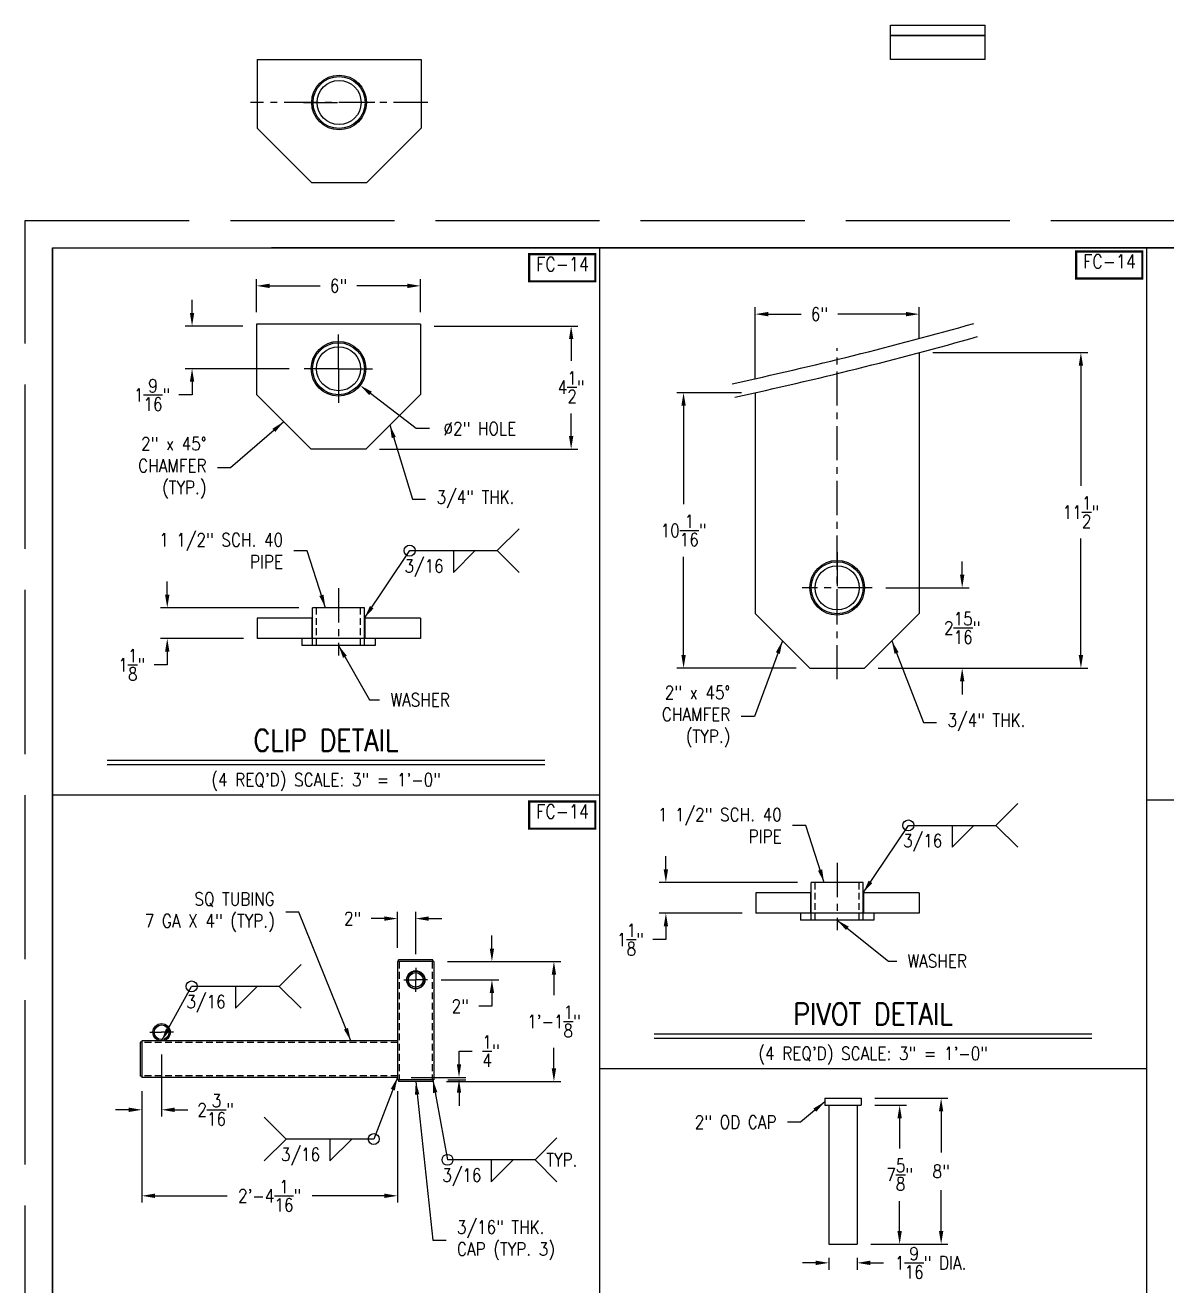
# Model space of a CAD drawing. Extents: x -189 to 279, y 9 to 246.
# Drawn here: x -9 to 116.2, y 108.2 to 246.4 of the extents above; entities that cross this region are included whole.
import ezdxf
from ezdxf.enums import TextEntityAlignment as Align

# ---------------------------------------------------------------- set-up
doc = ezdxf.new("R2010")
doc.units = 0
doc.header["$LTSCALE"] = 3
doc.header["$MEASUREMENT"] = 0
doc.header["$PDMODE"] = 33
doc.header["$PDSIZE"] = -0.5
for name, pattern in [('AM_ISO02W050', [7.5, 6, -1.5]), ('CENTER', [2, 1.25, -0.25, 0.25, -0.25]), ('HIDDEN', [0.375, 0.25, -0.125])]:
    doc.linetypes.add(name, pattern=pattern)
doc.layers.get('0').update_dxf_attribs({"linetype": 'CONTINUOUS'})
doc.layers.get('Defpoints').update_dxf_attribs({"linetype": 'CONTINUOUS'})
for name, color, linetype in [('11-2 PIPE', 7, 'CONTINUOUS'), ('ARM', 3, 'CONTINUOUS'), ('CENTER', 5, 'CENTER'), ('DIM', 1, 'CONTINUOUS'), ('FLG', 2, 'CONTINUOUS'), ('muoto', 4, 'CONTINUOUS'), ('PIN', 6, 'CONTINUOUS'), ('PIVOT', 30, 'CONTINUOUS'), ('SHELL', 40, 'CONTINUOUS'), ('TEXT', 4, 'CONTINUOUS'), ('WASHER', 7, 'CONTINUOUS')]:
    doc.layers.add(name, color=color, linetype=linetype)
doc.styles.add('ROMANS', font='ROMANS.shx', dxfattribs={"width": 0.85, "height": 1.44})
doc.styles.get("Standard").update_dxf_attribs({"font": 'sanss___.ttf'})
doc.dimstyles.get("Standard").update_dxf_attribs({"dimtxt": 0.18, "dimasz": 0.18, "dimexe": 0.18, "dimexo": 0.0625, "dimgap": 0.09, "dimtad": 0, "dimtih": 1, "dimtoh": 1, "dimdec": 4, "dimzin": 0, "dimdsep": 46, "dimtxsty": 'Standard', "dimcen": 0.09, "dimadec": 0, "dimazin": 0, "dimtfac": 1, "dimtdec": 4, "dimtofl": 0, "dimtmove": 0, "dimatfit": 3, "dimfxl": 1, "dimtolj": 1, "dimtzin": 0, "dimarcsym": 0})

# ---------------------------------------------------------------- blocks, each defined once
blk = doc.blocks.new('*D30')
at = {"layer": 'Defpoints', "color": 0, "transparency": 16777216}
for p in [(34.36, 217.82), (16.36, 213.42), (34.36, 213.42)]:
    blk.add_point(p, dxfattribs=at)
at = {"layer": 'DIM', "color": 0, "lineweight": -2, "transparency": 16777216}
for p, q in [((16.36, 214.92), (16.36, 218.57)), ((34.36, 214.92), (34.36, 218.57)), ((17.8, 217.82), (23.34, 217.82)), ((32.92, 217.82), (27.38, 217.82))]:
    blk.add_line(p, q, dxfattribs=at)
at = {"layer": 'DIM', "color": 0, "transparency": 16777216}
for points in [[(17.8, 218.06), (17.8, 217.58), (16.36, 217.82)], [(32.92, 218.06), (32.92, 217.58), (34.36, 217.82)]]:
    blk.add_solid(points, dxfattribs=at)
at = {"layer": 'DIM', "color": 0, "transparency": 16777216, "insert": (25.36, 217.82), "char_height": 1.44, "attachment_point": 5, "style": 'ROMANS'}
blk.add_mtext('\\A1;6"', dxfattribs=at)
blk = doc.blocks.new('*D31')
at = {"layer": 'Defpoints', "color": 0, "transparency": 16777216}
for p in [(34.36, 213.42), (28.36, 199.92), (50.88, 199.92)]:
    blk.add_point(p, dxfattribs=at)
at = {"layer": 'DIM', "color": 0, "lineweight": -2, "transparency": 16777216}
for p, q in [((35.86, 213.42), (51.63, 213.42)), ((50.88, 211.98), (50.88, 209.59)), ((50.88, 201.36), (50.88, 203.83)), ((29.86, 199.92), (51.63, 199.92))]:
    blk.add_line(p, q, dxfattribs=at)
at = {"layer": 'DIM', "color": 0, "transparency": 16777216}
for points in [[(50.64, 211.98), (51.12, 211.98), (50.88, 213.42)], [(50.64, 201.36), (51.12, 201.36), (50.88, 199.92)]]:
    blk.add_solid(points, dxfattribs=at)
at = {"layer": 'DIM', "color": 0, "transparency": 16777216, "insert": (50.88, 206.71), "char_height": 1.44, "attachment_point": 5, "style": 'ROMANS'}
blk.add_mtext('\\A1;4{\\H1x;\\S1/2;}"', dxfattribs=at)
blk = doc.blocks.new('*D32')
at = {"layer": 'Defpoints', "color": 0, "transparency": 16777216}
for p in [(16.36, 213.42), (9.3, 208.74), (21.45, 208.74)]:
    blk.add_point(p, dxfattribs=at)
at = {"layer": 'DIM', "color": 0, "lineweight": -2, "transparency": 16777216}
for p, q in [((9.3, 214.86), (9.3, 216.3)), ((14.86, 213.42), (8.55, 213.42)), ((19.95, 208.74), (8.55, 208.74)), ((9.3, 207.3), (9.3, 205.86)), ((9.3, 205.86), (7.86, 205.86))]:
    blk.add_line(p, q, dxfattribs=at)
at = {"layer": 'DIM', "color": 0, "transparency": 16777216}
for points in [[(9.06, 214.86), (9.54, 214.86), (9.3, 213.42)], [(9.06, 207.3), (9.54, 207.3), (9.3, 208.74)]]:
    blk.add_solid(points, dxfattribs=at)
at = {"layer": 'DIM', "color": 0, "transparency": 16777216, "insert": (4.91, 205.86), "char_height": 1.44, "attachment_point": 5, "style": 'ROMANS'}
blk.add_mtext('\\A1;1{\\H1.000000x;\\S9/16;}"', dxfattribs=at)
blk = doc.blocks.new('*D33')
at = {"layer": 'Defpoints', "color": 0, "transparency": 16777216}
for p in [(22.51, 182.53), (6.58, 179.16), (16.45, 179.16)]:
    blk.add_point(p, dxfattribs=at)
at = {"layer": 'DIM', "color": 0, "lineweight": -2, "transparency": 16777216}
for p, q in [((6.58, 183.97), (6.58, 185.41)), ((21.01, 182.53), (5.83, 182.53)), ((14.95, 179.16), (5.83, 179.16)), ((6.58, 177.72), (6.58, 176.28)), ((6.58, 176.28), (5.14, 176.28))]:
    blk.add_line(p, q, dxfattribs=at)
at = {"layer": 'DIM', "color": 0, "transparency": 16777216}
for points in [[(6.34, 183.97), (6.82, 183.97), (6.58, 182.53)], [(6.34, 177.72), (6.82, 177.72), (6.58, 179.16)]]:
    blk.add_solid(points, dxfattribs=at)
at = {"layer": 'DIM', "color": 0, "transparency": 16777216, "insert": (2.69, 176.28), "char_height": 1.44, "attachment_point": 5, "style": 'ROMANS'}
blk.add_mtext('\\A1;1{\\H1.000000x;\\S1/8;}"', dxfattribs=at)
blk = doc.blocks.new('*D42')
at = {"layer": 'Defpoints', "color": 0, "transparency": 16777216}
for p in [(77.2, 152.41), (61.27, 149.04), (71.15, 149.04)]:
    blk.add_point(p, dxfattribs=at)
at = {"layer": 'DIM', "color": 0, "lineweight": -2, "transparency": 16777216}
for p, q in [((61.27, 153.85), (61.27, 155.29)), ((75.7, 152.41), (60.52, 152.41)), ((69.65, 149.04), (60.52, 149.04)), ((61.27, 147.6), (61.27, 146.16)), ((61.27, 146.16), (59.83, 146.16))]:
    blk.add_line(p, q, dxfattribs=at)
at = {"layer": 'DIM', "color": 0, "transparency": 16777216}
for points in [[(61.03, 153.85), (61.51, 153.85), (61.27, 152.41)], [(61.03, 147.6), (61.51, 147.6), (61.27, 149.04)]]:
    blk.add_solid(points, dxfattribs=at)
at = {"layer": 'DIM', "color": 0, "transparency": 16777216, "insert": (57.38, 146.16), "char_height": 1.44, "attachment_point": 5, "style": 'ROMANS'}
blk.add_mtext('\\A1;1{\\H1.000000x;\\S1/8;}"', dxfattribs=at)
blk = doc.blocks.new('*D43')
at = {"layer": 'Defpoints', "color": 0, "transparency": 16777216}
for p in [(82.7, 128.76), (82.26, 112.76), (91.46, 112.76)]:
    blk.add_point(p, dxfattribs=at)
at = {"layer": 'DIM', "color": 0, "lineweight": -2, "transparency": 16777216}
for p, q in [((84.2, 128.76), (92.21, 128.76)), ((91.46, 127.32), (91.46, 122.82)), ((91.46, 114.2), (91.46, 118.7)), ((83.76, 112.76), (92.21, 112.76))]:
    blk.add_line(p, q, dxfattribs=at)
at = {"layer": 'DIM', "color": 0, "transparency": 16777216}
for points in [[(91.22, 127.32), (91.7, 127.32), (91.46, 128.76)], [(91.22, 114.2), (91.7, 114.2), (91.46, 112.76)]]:
    blk.add_solid(points, dxfattribs=at)
at = {"layer": 'DIM', "color": 0, "transparency": 16777216, "insert": (91.46, 120.76), "char_height": 1.44, "attachment_point": 5, "style": 'ROMANS'}
blk.add_mtext('\\A1;8"', dxfattribs=at)
blk = doc.blocks.new('*D44')
at = {"layer": 'Defpoints', "color": 0, "transparency": 16777216}
for p in [(82.7, 128.01), (82.26, 112.76), (86.91, 112.76)]:
    blk.add_point(p, dxfattribs=at)
at = {"layer": 'DIM', "color": 0, "lineweight": -2, "transparency": 16777216}
for p, q in [((84.2, 128.01), (87.66, 128.01)), ((86.91, 126.57), (86.91, 123.26)), ((86.91, 114.2), (86.91, 117.5)), ((83.76, 112.76), (87.66, 112.76))]:
    blk.add_line(p, q, dxfattribs=at)
at = {"layer": 'DIM', "color": 0, "transparency": 16777216}
for points in [[(86.67, 126.57), (87.15, 126.57), (86.91, 128.01)], [(86.67, 114.2), (87.15, 114.2), (86.91, 112.76)]]:
    blk.add_solid(points, dxfattribs=at)
at = {"layer": 'DIM', "color": 0, "transparency": 16777216, "insert": (86.91, 120.38), "char_height": 1.44, "attachment_point": 5, "style": 'ROMANS'}
blk.add_mtext('\\A1;7{\\H1.000000x;\\S5/8;}"', dxfattribs=at)
blk = doc.blocks.new('*D45')
at = {"layer": 'Defpoints', "color": 0, "transparency": 16777216}
for p in [(79.14, 112.76), (82.26, 112.76), (82.26, 110.72)]:
    blk.add_point(p, dxfattribs=at)
at = {"layer": 'DIM', "color": 0, "lineweight": -2, "transparency": 16777216}
for p, q in [((77.7, 110.72), (76.26, 110.72)), ((79.14, 111.26), (79.14, 109.97)), ((82.26, 111.26), (82.26, 109.97)), ((83.7, 110.72), (85.14, 110.72))]:
    blk.add_line(p, q, dxfattribs=at)
at = {"layer": 'DIM', "color": 0, "transparency": 16777216}
for points in [[(77.7, 110.96), (77.7, 110.48), (79.14, 110.72)], [(83.7, 110.96), (83.7, 110.48), (82.26, 110.72)]]:
    blk.add_solid(points, dxfattribs=at)
at = {"layer": 'DIM', "color": 0, "transparency": 16777216, "insert": (90.31, 110.72), "char_height": 1.44, "attachment_point": 5, "style": 'ROMANS'}
blk.add_mtext('\\A1;1{\\H1.000000x;\\S9/16;}" DIA.', dxfattribs=at)
blk = doc.blocks.new('*D46')
at = {"layer": 'Defpoints', "color": 0, "transparency": 16777216}
for p in [(63.21, 206.11), (71.05, 206.11), (77.05, 175.91)]:
    blk.add_point(p, dxfattribs=at)
at = {"layer": 'DIM', "color": 0, "lineweight": -2, "transparency": 16777216}
for p, q in [((69.55, 206.11), (62.46, 206.11)), ((63.21, 204.67), (63.21, 193.89)), ((63.21, 177.35), (63.21, 188.13)), ((75.55, 175.91), (62.46, 175.91))]:
    blk.add_line(p, q, dxfattribs=at)
at = {"layer": 'DIM', "color": 0, "transparency": 16777216}
for points in [[(62.97, 204.67), (63.45, 204.67), (63.21, 206.11)], [(62.97, 177.35), (63.45, 177.35), (63.21, 175.91)]]:
    blk.add_solid(points, dxfattribs=at)
at = {"layer": 'DIM', "color": 0, "transparency": 16777216, "insert": (63.21, 191.01), "char_height": 1.44, "attachment_point": 5, "style": 'ROMANS'}
blk.add_mtext('\\A1;10{\\H1.000000x;\\S1/16;}"', dxfattribs=at)
blk = doc.blocks.new('*D47')
at = {"layer": 'Defpoints', "color": 0, "transparency": 16777216}
for p in [(89.05, 210.5), (83.05, 175.91), (106.79, 175.91)]:
    blk.add_point(p, dxfattribs=at)
at = {"layer": 'DIM', "color": 0, "lineweight": -2, "transparency": 16777216}
for p, q in [((90.55, 210.5), (107.54, 210.5)), ((106.79, 209.06), (106.79, 195.89)), ((106.79, 177.35), (106.79, 190.13)), ((84.55, 175.91), (107.54, 175.91))]:
    blk.add_line(p, q, dxfattribs=at)
at = {"layer": 'DIM', "color": 0, "transparency": 16777216}
for points in [[(106.55, 209.06), (107.03, 209.06), (106.79, 210.5)], [(106.55, 177.35), (107.03, 177.35), (106.79, 175.91)]]:
    blk.add_solid(points, dxfattribs=at)
at = {"layer": 'DIM', "color": 0, "transparency": 16777216, "insert": (106.79, 193.01), "char_height": 1.44, "attachment_point": 5, "style": 'ROMANS'}
blk.add_mtext('\\A1;11{\\H1.000000x;\\S1/2;}"', dxfattribs=at)
blk = doc.blocks.new('*D48')
at = {"layer": 'Defpoints', "color": 0, "transparency": 16777216}
for p in [(89.05, 214.72), (89.05, 210.5), (71.05, 206.11)]:
    blk.add_point(p, dxfattribs=at)
at = {"layer": 'DIM', "color": 0, "lineweight": -2, "transparency": 16777216}
for p, q in [((71.05, 207.61), (71.05, 215.47)), ((72.49, 214.72), (76.1, 214.72)), ((87.61, 214.72), (80.13, 214.72)), ((89.05, 212), (89.05, 215.47))]:
    blk.add_line(p, q, dxfattribs=at)
at = {"layer": 'DIM', "color": 0, "transparency": 16777216}
for points in [[(72.49, 214.96), (72.49, 214.48), (71.05, 214.72)], [(87.61, 214.96), (87.61, 214.48), (89.05, 214.72)]]:
    blk.add_solid(points, dxfattribs=at)
at = {"layer": 'DIM', "color": 0, "transparency": 16777216, "insert": (78.11, 214.72), "char_height": 1.44, "attachment_point": 5, "style": 'ROMANS'}
blk.add_mtext('\\A1;6"', dxfattribs=at)
blk = doc.blocks.new('*D49')
at = {"layer": 'Defpoints', "color": 0, "transparency": 16777216}
for p in [(83.89, 184.72), (93.77, 184.72), (83.05, 175.91)]:
    blk.add_point(p, dxfattribs=at)
at = {"layer": 'DIM', "color": 0, "lineweight": -2, "transparency": 16777216}
for p, q in [((93.77, 186.16), (93.77, 187.6)), ((85.39, 184.72), (94.52, 184.72)), ((84.55, 175.91), (94.52, 175.91)), ((93.77, 174.47), (93.77, 173.03))]:
    blk.add_line(p, q, dxfattribs=at)
at = {"layer": 'DIM', "color": 0, "transparency": 16777216}
for points in [[(93.53, 186.16), (94.01, 186.16), (93.77, 184.72)], [(93.53, 174.47), (94.01, 174.47), (93.77, 175.91)]]:
    blk.add_solid(points, dxfattribs=at)
at = {"layer": 'DIM', "color": 0, "transparency": 16777216, "insert": (93.77, 180.32), "char_height": 1.44, "attachment_point": 5, "style": 'ROMANS'}
blk.add_mtext('\\A1;2{\\H1.000000x;\\S15/16;}"', dxfattribs=at)
blk = doc.blocks.new('*D102')
at = {"layer": 'Defpoints', "color": 0, "transparency": 16777216}
for p in [(22.98, 210.57), (27.74, 206.91)]:
    blk.add_point(p, dxfattribs=at)
at = {"layer": 'DIM', "color": 0, "lineweight": -2, "transparency": 16777216}
for p, q in [((33.89, 202.17), (28.88, 206.03)), ((35.33, 202.17), (33.89, 202.17))]:
    blk.add_line(p, q, dxfattribs=at)
at = {"layer": 'DIM', "color": 0, "transparency": 16777216}
blk.add_solid([(29.02, 206.22), (28.73, 205.84), (27.74, 206.91)], dxfattribs=at)
at = {"layer": 'DIM', "color": 0, "transparency": 16777216, "insert": (40.87, 202.17), "char_height": 1.44, "attachment_point": 5, "style": 'ROMANS'}
blk.add_mtext('\\A1;∅2" HOLE', dxfattribs=at)
blk = doc.blocks.new('*D103')
at = {"layer": 'Defpoints', "color": 0, "transparency": 16777216}
for p in [(35.83, 143.74), (35.71, 130.61), (48.99, 130.61)]:
    blk.add_point(p, dxfattribs=at)
at = {"layer": 'DIM', "color": 0, "lineweight": -2, "transparency": 16777216}
for p, q in [((37.33, 143.74), (49.74, 143.74)), ((48.99, 142.3), (48.99, 140.06)), ((48.99, 132.05), (48.99, 134.3)), ((37.21, 130.61), (49.74, 130.61))]:
    blk.add_line(p, q, dxfattribs=at)
at = {"layer": 'DIM', "color": 0, "transparency": 16777216}
for points in [[(48.75, 142.3), (49.23, 142.3), (48.99, 143.74)], [(48.75, 132.05), (49.23, 132.05), (48.99, 130.61)]]:
    blk.add_solid(points, dxfattribs=at)
at = {"layer": 'DIM', "color": 0, "transparency": 16777216, "insert": (48.99, 137.18), "char_height": 1.44, "attachment_point": 5, "style": 'ROMANS'}
blk.add_mtext('\\A1;1\'-1{\\H1x;\\S1/8;}"', dxfattribs=at)
blk = doc.blocks.new('*D104')
at = {"layer": 'Defpoints', "color": 0, "transparency": 16777216}
for p in [(35.83, 143.74), (35.14, 141.74), (42.19, 141.74)]:
    blk.add_point(p, dxfattribs=at)
at = {"layer": 'DIM', "color": 0, "lineweight": -2, "transparency": 16777216}
for p, q in [((42.19, 145.18), (42.19, 146.62)), ((37.33, 143.74), (42.94, 143.74)), ((36.64, 141.74), (42.94, 141.74)), ((42.19, 140.3), (42.19, 138.86)), ((42.19, 138.86), (40.75, 138.86))]:
    blk.add_line(p, q, dxfattribs=at)
at = {"layer": 'DIM', "color": 0, "transparency": 16777216}
for points in [[(41.95, 145.18), (42.43, 145.18), (42.19, 143.74)], [(41.95, 140.3), (42.43, 140.3), (42.19, 141.74)]]:
    blk.add_solid(points, dxfattribs=at)
at = {"layer": 'DIM', "color": 0, "transparency": 16777216, "insert": (38.71, 138.86), "char_height": 1.44, "attachment_point": 5, "style": 'ROMANS'}
blk.add_mtext('\\A1;2"', dxfattribs=at)
blk = doc.blocks.new('*D105')
at = {"layer": 'Defpoints', "color": 0, "transparency": 16777216}
for p in [(31.83, 148.46), (31.83, 143.74), (33.83, 143.05)]:
    blk.add_point(p, dxfattribs=at)
at = {"layer": 'DIM', "color": 0, "lineweight": -2, "transparency": 16777216}
for p, q in [((30.39, 148.46), (28.95, 148.46)), ((31.83, 145.24), (31.83, 149.21)), ((33.83, 144.55), (33.83, 149.21)), ((35.27, 148.46), (36.71, 148.46))]:
    blk.add_line(p, q, dxfattribs=at)
at = {"layer": 'DIM', "color": 0, "transparency": 16777216}
for points in [[(30.39, 148.7), (30.39, 148.22), (31.83, 148.46)], [(35.27, 148.7), (35.27, 148.22), (33.83, 148.46)]]:
    blk.add_solid(points, dxfattribs=at)
at = {"layer": 'DIM', "color": 0, "transparency": 16777216, "insert": (26.91, 148.46), "char_height": 1.44, "attachment_point": 5, "style": 'ROMANS'}
blk.add_mtext('\\A1;2"', dxfattribs=at)
blk = doc.blocks.new('*D108')
at = {"layer": 'Defpoints', "color": 0, "transparency": 16777216}
for p in [(31.84, 131.05), (35.84, 130.8), (38.58, 131.05)]:
    blk.add_point(p, dxfattribs=at)
at = {"layer": 'DIM', "color": 0, "lineweight": -2, "transparency": 16777216}
for p, q in [((38.58, 132.49), (38.58, 133.93)), ((38.58, 133.93), (40.02, 133.93)), ((33.34, 131.05), (39.33, 131.05)), ((37.34, 130.8), (39.33, 130.8)), ((38.58, 129.36), (38.58, 127.92))]:
    blk.add_line(p, q, dxfattribs=at)
at = {"layer": 'DIM', "color": 0, "transparency": 16777216}
for points in [[(38.34, 132.49), (38.82, 132.49), (38.58, 131.05)], [(38.34, 129.36), (38.82, 129.36), (38.58, 130.8)]]:
    blk.add_solid(points, dxfattribs=at)
at = {"layer": 'DIM', "color": 0, "transparency": 16777216, "insert": (42.09, 133.93), "char_height": 1.44, "attachment_point": 5, "style": 'ROMANS'}
blk.add_mtext('\\A1;{\\H1x;\\S1/4;}"', dxfattribs=at)
blk = doc.blocks.new('*D106')
at = {"layer": 'Defpoints', "color": 0, "transparency": 16777216}
for p in [(3.79, 131.05), (31.84, 131.05), (3.79, 118.07)]:
    blk.add_point(p, dxfattribs=at)
at = {"layer": 'DIM', "color": 0, "lineweight": -2, "transparency": 16777216}
for p, q in [((3.79, 129.55), (3.79, 117.32)), ((31.84, 129.55), (31.84, 117.32)), ((5.23, 118.07), (13.14, 118.07)), ((30.4, 118.07), (22.48, 118.07))]:
    blk.add_line(p, q, dxfattribs=at)
at = {"layer": 'DIM', "color": 0, "transparency": 16777216}
for points in [[(5.23, 118.31), (5.23, 117.83), (3.79, 118.07)], [(30.4, 118.31), (30.4, 117.83), (31.84, 118.07)]]:
    blk.add_solid(points, dxfattribs=at)
at = {"layer": 'DIM', "color": 0, "transparency": 16777216, "insert": (17.81, 118.07), "char_height": 1.44, "attachment_point": 5, "style": 'ROMANS'}
blk.add_mtext('\\A1;2\'-4{\\H1x;\\S1/16;}"', dxfattribs=at)
blk = doc.blocks.new('*D107')
at = {"layer": 'Defpoints', "color": 0, "transparency": 16777216}
for p in [(5.96, 135.05), (3.79, 131.05), (5.96, 127.5)]:
    blk.add_point(p, dxfattribs=at)
at = {"layer": 'DIM', "color": 0, "lineweight": -2, "transparency": 16777216}
for p, q in [((5.96, 133.55), (5.96, 126.75)), ((3.79, 129.55), (3.79, 126.75)), ((2.35, 127.5), (0.91, 127.5)), ((7.4, 127.5), (8.84, 127.5))]:
    blk.add_line(p, q, dxfattribs=at)
at = {"layer": 'DIM', "color": 0, "transparency": 16777216}
for points in [[(2.35, 127.74), (2.35, 127.26), (3.79, 127.5)], [(7.4, 127.74), (7.4, 127.26), (5.96, 127.5)]]:
    blk.add_solid(points, dxfattribs=at)
at = {"layer": 'DIM', "color": 0, "transparency": 16777216, "insert": (11.88, 127.5), "char_height": 1.44, "attachment_point": 5, "style": 'ROMANS'}
blk.add_mtext('\\A1;2{\\H1x;\\S3/16;}"', dxfattribs=at)

msp = doc.modelspace()

# ---------------------------------------------------------------- linework, layer by layer
for p, q in [((-6, 18), (-6, 222)), ((-6, 222), (270, 222)), ((-6, 222), (-6, 42)), ((270, 222), (18, 222)), ((54, 222), (54, 18)), ((114, 222), (114, 132)), ((54, 162), (-6, 162)), ((178.42224, 161.42967), (114, 161.42967)), ((114, 132), (54, 132)), ((114, 132), (114, 18))]:
    msp.add_line(p, q)
at = {"layer": '11-2 PIPE'}
for p, q in [((28.20956, 182.5311), (22.50956, 182.5311)), ((22.50956, 178.4061), (22.50956, 182.5311)), ((28.20956, 178.4061), (28.20956, 182.5311)), ((82.90333, 152.41339), (77.20333, 152.41339)), ((77.20333, 148.28839), (77.20333, 152.41339)), ((82.90333, 148.28839), (82.90333, 152.41339))]:
    msp.add_line(p, q, dxfattribs=at)
at = {"layer": '11-2 PIPE', "linetype": 'HIDDEN'}
for p, q in [((22.94456, 178.4061), (22.94456, 182.5311)), ((27.77456, 178.4061), (27.77456, 182.5311)), ((77.63833, 148.28839), (77.63833, 152.41339)), ((82.46833, 148.28839), (82.46833, 152.41339))]:
    msp.add_line(p, q, dxfattribs=at)
at = {"layer": '11-2 PIPE'}
for centre, radius in [((25.42706, 237.92225), 2.85), ((25.42706, 237.92225), 2.415), ((25.35956, 208.73699), 2.85), ((25.35956, 208.73699), 2.415), ((80.05333, 184.72287), 2.85), ((80.05333, 184.72287), 2.415), ((33.83605, 141.74223), 0.95), ((33.83605, 141.74223), 0.805), ((5.95908, 136.00202), 0.95), ((5.95908, 136.00202), 0.805)]:
    msp.add_circle(centre, radius, dxfattribs=at)
at = {"layer": 'ARM'}
for p, q in [((35.83605, 143.74223), (31.83605, 143.74223)), ((35.83605, 143.74223), (31.83605, 143.74223)), ((31.83605, 143.74223), (31.83605, 130.80202)), ((31.96105, 143.74223), (31.96105, 143.92973)), ((35.71105, 143.92973), (31.96105, 143.92973)), ((31.96105, 143.74223), (31.96105, 143.92973)), ((35.71105, 143.92973), (31.96105, 143.92973)), ((35.71105, 143.74223), (35.71105, 143.92973)), ((35.71105, 143.74223), (35.71105, 143.92973)), ((35.83605, 143.74223), (35.83605, 130.80202)), ((3.78927, 134.92702), (3.60177, 134.92702)), ((3.78927, 134.92702), (3.60177, 134.92702)), ((3.60177, 134.92702), (3.60177, 131.17702)), ((31.83605, 135.05202), (3.78927, 135.05202)), ((3.78927, 135.05202), (3.78927, 131.05202)), ((3.78927, 131.17702), (3.60177, 131.17702)), ((31.83605, 131.05202), (3.78927, 131.05202)), ((35.83605, 130.80202), (31.83605, 130.80202)), ((31.96105, 130.80202), (31.96105, 130.61452)), ((31.96105, 130.80202), (31.96105, 130.61452)), ((35.71105, 130.61452), (31.96105, 130.61452)), ((35.71105, 130.61452), (31.96105, 130.61452)), ((35.71105, 130.80202), (35.71105, 130.61452)), ((35.71105, 130.80202), (35.71105, 130.61452))]:
    msp.add_line(p, q, dxfattribs=at)
at = {"layer": 'ARM', "linetype": 'HIDDEN'}
for p, q in [((32.02355, 143.74223), (32.02355, 130.80202)), ((35.64855, 143.74223), (35.64855, 130.80202)), ((31.83605, 134.86452), (3.78927, 134.86452)), ((31.83605, 131.23952), (3.78927, 131.23952))]:
    msp.add_line(p, q, dxfattribs=at)
at = {"layer": 'CENTER'}
for p, q in [((35.14706, 237.92225), (15.70706, 237.92225)), ((21.51251, 237.92225), (25.42706, 237.92225)), ((29.34162, 237.92225), (25.42706, 237.92225)), ((25.35956, 208.73699), (25.35956, 212.73111)), ((80.05333, 174.69929), (80.05333, 211.00577)), ((25.35956, 208.73699), (21.36544, 208.73699)), ((25.35956, 208.73699), (29.35369, 208.73699)), ((25.35956, 208.73699), (25.35956, 204.74287)), ((80.05333, 188.63742), (80.05333, 184.72287)), ((25.35956, 184.67839), (25.35956, 177.30276)), ((83.88543, 184.72287), (76.22122, 184.72287)), ((80.05333, 180.80831), (80.05333, 184.72287)), ((80.05333, 154.56068), (80.05333, 147.18504)), ((33.83605, 143.04708), (33.83605, 141.74223)), ((32.5312, 141.74223), (33.83605, 141.74223)), ((33.83605, 140.43738), (33.83605, 141.74223)), ((35.1409, 141.74223), (33.83605, 141.74223)), ((4.65423, 136.00202), (5.95908, 136.00202)), ((7.26393, 136.00202), (5.95908, 136.00202))]:
    msp.add_line(p, q, dxfattribs=at)
at = {"layer": 'Defpoints', "linetype": 'AM_ISO02W050'}
for p, q in [((-9, 9), (-9, 225)), ((-9, 225), (279, 225))]:
    msp.add_line(p, q, dxfattribs=at)
at = {"layer": 'DIM'}
for p, q in [((42.77053, 188.79383), (45.17053, 191.19383)), ((33.17053, 188.79383), (42.77053, 188.79383)), ((37.97053, 186.39383), (40.37053, 188.79383)), ((37.97053, 188.79383), (37.97053, 186.39383)), ((42.77053, 188.79383), (45.17053, 186.39383)), ((0, 165.84), (48, 165.84)), ((0, 165.36), (48, 165.36)), ((97.46429, 158.67612), (99.86429, 161.07612)), ((87.86429, 158.67612), (97.46429, 158.67612)), ((92.66429, 156.27612), (95.06429, 158.67612)), ((92.66429, 158.67612), (92.66429, 156.27612)), ((97.46429, 158.67612), (99.86429, 156.27612)), ((18.85435, 141.02856), (21.25435, 143.42856)), ((18.85435, 141.02856), (9.25435, 141.02856)), ((14.05435, 138.62856), (16.45435, 141.02856)), ((14.05435, 141.02856), (14.05435, 138.62856)), ((18.85435, 141.02856), (21.25435, 138.62856)), ((60, 135.84), (108, 135.84)), ((60, 135.36), (108, 135.36)), ((19.62732, 124.28664), (17.22732, 126.68664)), ((46.91936, 122.01419), (49.31936, 124.41419)), ((19.62732, 124.28664), (17.22732, 121.88664)), ((29.22732, 124.28664), (19.62732, 124.28664)), ((24.42732, 121.88664), (26.82732, 124.28664)), ((24.42732, 124.28664), (24.42732, 121.88664)), ((46.91936, 122.01419), (37.31936, 122.01419)), ((42.11936, 119.61419), (44.51936, 122.01419)), ((42.11936, 122.01419), (42.11936, 119.61419)), ((46.91936, 122.01419), (49.31936, 119.61419))]:
    msp.add_line(p, q, dxfattribs=at)
for centre in [(33.17053, 188.79383), (87.86429, 158.67612), (9.25435, 141.02856), (29.22732, 124.28664), (37.31936, 122.01419)]:
    msp.add_circle(centre, 0.6, dxfattribs=at)
at = {"layer": 'FLG'}
for p, q in [((85.89581, 242.64311), (85.89581, 246.39311)), ((96.30206, 242.64311), (96.30206, 246.39311)), ((96.30206, 245.26811), (85.89581, 245.26811)), ((96.30206, 242.64311), (85.89581, 242.64311))]:
    msp.add_line(p, q, dxfattribs=at)
at = {"layer": 'muoto'}
for p, q in [((85.89581, 246.39311), (96.30206, 246.39311)), ((85.89581, 245.26811), (96.30206, 245.26811))]:
    msp.add_line(p, q, dxfattribs=at)
at = {"layer": 'PIN'}
for p, q in [((78.69983, 128.75944), (78.69983, 128.00944)), ((78.69983, 128.75944), (82.69983, 128.75944)), ((82.69983, 128.75944), (82.69983, 128.00944)), ((78.69983, 128.00944), (82.69983, 128.00944)), ((79.13733, 128.00944), (79.13733, 112.75944)), ((82.26233, 128.00944), (82.26233, 112.75944)), ((79.13733, 112.75944), (82.26233, 112.75944))]:
    msp.add_line(p, q, dxfattribs=at)
at = {"layer": 'PIVOT'}
for p, q in [((16.42706, 242.64311), (16.42706, 235.10975)), ((16.42706, 242.64311), (34.42706, 242.64311)), ((34.42706, 242.64311), (34.42706, 235.10975)), ((16.42706, 235.10975), (22.42706, 229.10975)), ((34.42706, 235.10975), (28.42706, 229.10975)), ((28.42706, 229.10975), (22.42706, 229.10975)), ((16.35956, 213.61199), (16.35956, 205.92449)), ((16.35956, 213.61199), (16.35956, 205.92449)), ((34.35956, 213.61199), (16.35956, 213.61199)), ((34.35956, 213.61199), (34.35956, 205.92449)), ((89.05333, 210.49763), (89.05333, 181.91037)), ((16.35956, 205.92449), (22.35956, 199.92449)), ((34.35956, 205.92449), (28.35956, 199.92449)), ((71.05333, 206.11148), (71.05333, 181.91037)), ((28.35956, 199.92449), (22.35956, 199.92449)), ((16.45331, 181.4061), (16.45331, 179.1561)), ((22.50956, 181.4061), (16.45331, 181.4061)), ((22.45331, 181.4061), (22.45331, 179.1561)), ((34.35956, 181.4061), (28.20956, 181.4061)), ((28.26581, 181.4061), (28.26581, 179.1561)), ((34.35956, 181.4061), (34.35956, 179.1561)), ((71.05333, 181.91037), (77.05333, 175.91037)), ((89.05333, 181.91037), (83.05333, 175.91037)), ((34.35956, 179.1561), (16.45331, 179.1561)), ((77.05333, 175.91037), (83.05333, 175.91037)), ((71.14708, 151.28839), (71.14708, 149.03839)), ((77.20333, 151.28839), (71.14708, 151.28839)), ((77.14708, 151.28839), (77.14708, 149.03839)), ((89.05333, 151.28839), (82.90333, 151.28839)), ((82.95958, 151.28839), (82.95958, 149.03839)), ((89.05333, 151.28839), (89.05333, 149.03839)), ((89.05333, 149.03839), (71.14708, 149.03839))]:
    msp.add_line(p, q, dxfattribs=at)
for centre, radius in [((25.42706, 237.92225), 3), ((25.35956, 208.73699), 3), ((80.05333, 184.72287), 3), ((33.83605, 141.74223), 1)]:
    msp.add_circle(centre, radius, dxfattribs=at)
at = {"layer": 'SHELL'}
for radius in [432.89233, 434.39233]:
    msp.add_arc((-22.7645, 630.25169), radius, 282.1746967, 285.791128, dxfattribs=at)
at = {"layer": 'TEXT', "const_width": 0.24}
for points in [[(46.27042, 221.29154), (46.27042, 218.31485), (53.53483, 218.31485), (53.53483, 221.29154)], [(106.27042, 221.59622), (106.27042, 218.61953), (113.53483, 218.61953), (113.53483, 221.59622)], [(46.27042, 161.29154), (46.27042, 158.31485), (53.53483, 158.31485), (53.53483, 161.29154)]]:
    msp.add_lwpolyline(points, close=True, dxfattribs=at)
at = {"layer": 'WASHER'}
for p, q in [((21.32831, 179.1561), (21.32831, 178.4061)), ((29.39081, 178.4061), (21.32831, 178.4061)), ((29.39081, 179.1561), (29.39081, 178.4061)), ((76.02208, 149.03839), (76.02208, 148.28839)), ((84.08458, 148.28839), (76.02208, 148.28839)), ((84.08458, 149.03839), (84.08458, 148.28839))]:
    msp.add_line(p, q, dxfattribs=at)

# ---------------------------------------------------------------- texts
at = {"layer": 'DIM', "style": 'ROMANS', "width": 0.85}
for p in [(32.59453, 186.39383), (87.28829, 156.27612), (8.67835, 138.62856), (19.05132, 121.88664), (36.74336, 119.61419)]:
    msp.add_text('3/16', height=1.44, dxfattribs=at).set_placement(p)
for s, height, p in [('CLIP DETAIL', 2.4, (24, 166.8)), ('(4 REQ\'D) SCALE: 3" = 1\'-0"', 1.44, (24, 162.96)), ('PIVOT DETAIL', 2.4, (84, 136.8)), ('(4 REQ\'D) SCALE: 3" = 1\'-0"', 1.44, (84, 132.96))]:
    msp.add_text(s, height=height, dxfattribs=at).set_placement(p, align=Align.CENTER)
msp.add_text('TYP.', height=1.44, dxfattribs=at).set_placement((49.86409, 122.01419), align=Align.MIDDLE_CENTER)
at = {"layer": 'DIM', "char_height": 1.44, "style": 'ROMANS'}
for s, insert, attachment_point in [('\\A1;2" x 45%%D\\PCHAMFER\\P(TYP.)', (10.89155, 197.87174), 6), ('\\A1;3/4" THK.', (36.11907, 194.41979), 4), ('\\A1;1 1/2" SCH. 40\\PPIPE', (19.2798, 188.77368), 6), ('WASHER', (31.0768, 172.44637), 4), ('\\A1;2" x 45%%D\\PCHAMFER\\P(TYP.)', (68.33382, 170.60138), 6), ('\\A1;3/4" THK.', (92.1595, 169.96615), 4), ('\\A1;1 1/2" SCH. 40\\PPIPE', (73.97356, 158.65597), 6), ('SQ TUBING\\P7 GA X 4" (TYP.)', (18.37091, 149.16677), 6), ('WASHER', (87.78636, 143.80722), 4), ('2" OD CAP', (73.40278, 126.14495), 6), ('3/16" THK.\\PCAP (TYP. 3)', (38.35383, 113.19443), 4)]:
    msp.add_mtext(s, dxfattribs=dict(at, insert=insert, attachment_point=attachment_point))
at = {"layer": 'TEXT', "char_height": 1.512, "width": 29.2906667, "attachment_point": 1, "style": 'ROMANS'}
for insert in [(107.04421, 221.25613), (47.04421, 220.95145), (47.04421, 160.95145)]:
    msp.add_mtext('FC-14', dxfattribs=dict(at, insert=insert))

# ---------------------------------------------------------------- dimensions: what is measured, and where the dimension line sits
at = {"layer": 'DIM'}
dim = msp.add_linear_dim(base=(34.35956, 217.82408), p1=(16.35956, 213.42449), p2=(34.35956, 213.42449), dimstyle='Standard', override={"dimscale": 12, "dimtxt": 1.44, "dimasz": 0.12, "dimexe": 0.0625, "dimexo": 0.125, "dimgap": 0.1, "dimlfac": 0.333333, "dimzin": 3, "dimlunit": 4, "dimpost": '\\X', "dimtxsty": 'ROMANS', "dimcen": 0}, dxfattribs=at)
dim.commit()
dim.dimension.update_dxf_attribs({"geometry": '*D30', "text_midpoint": (25.35956, 217.82408)})
for base, p1, p2, angle, override, picture, middle in [((9.3009, 208.73699), (16.35956, 213.42449), (21.44501, 208.73699), 90, {"dimscale": 12, "dimtxt": 1.44, "dimasz": 0.12, "dimexe": 0.0625, "dimexo": 0.125, "dimgap": 0.1, "dimlfac": 0.333333, "dimzin": 3, "dimlunit": 4, "dimpost": '\\X', "dimtxsty": 'ROMANS', "dimcen": 0}, '*D32', (4.91233, 205.85699)), ((63.20971, 206.11148), (77.05333, 175.91037), (71.05333, 206.11148), 90, {"dimscale": 12, "dimtxt": 1.44, "dimasz": 0.12, "dimexe": 0.0625, "dimexo": 0.125, "dimgap": 0.1, "dimlfac": 0.333333, "dimzin": 3, "dimlunit": 4, "dimpost": '\\X', "dimtxsty": 'ROMANS', "dimcen": 0}, '*D46', (63.20971, 191.01092)), ((93.77363, 184.72287), (83.05333, 175.91037), (83.88543, 184.72287), 90, {"dimscale": 12, "dimtxt": 1.44, "dimasz": 0.12, "dimexe": 0.0625, "dimexo": 0.125, "dimgap": 0.1, "dimlfac": 0.333333, "dimzin": 3, "dimlunit": 4, "dimpost": '\\X', "dimtxsty": 'ROMANS', "dimcen": 0}, '*D49', (93.77363, 180.31662)), ((6.5787, 179.1561), (22.50956, 182.5311), (16.45331, 179.1561), 90, {"dimscale": 12, "dimtxt": 1.44, "dimasz": 0.12, "dimexe": 0.0625, "dimexo": 0.125, "dimgap": 0.1, "dimlfac": 0.333333, "dimzin": 3, "dimlunit": 4, "dimpost": '\\X', "dimtxsty": 'ROMANS', "dimcen": 0}, '*D33', (2.68555, 176.2761)), ((61.27246, 149.03839), (77.20333, 152.41339), (71.14708, 149.03839), 90, {"dimscale": 12, "dimtxt": 1.44, "dimasz": 0.12, "dimexe": 0.0625, "dimexo": 0.125, "dimgap": 0.1, "dimlfac": 0.333333, "dimzin": 3, "dimlunit": 4, "dimpost": '\\X', "dimtxsty": 'ROMANS', "dimcen": 0}, '*D42', (57.37932, 146.15839)), ((31.83416, 148.45852), (33.83416, 143.0477), (31.83416, 143.74285), 180, {"dimscale": 12, "dimtxt": 1.44, "dimasz": 0.12, "dimexe": 0.0625, "dimexo": 0.125, "dimgap": 0.1, "dimzin": 3, "dimlunit": 4, "dimpost": '\\X', "dimtxsty": 'ROMANS', "dimcen": 0}, '*D105', (26.90901, 148.45852)), ((48.98659, 130.61452), (35.83416, 143.74285), (35.71105, 130.61452), 90, {"dimscale": 12, "dimtxt": 1.44, "dimasz": 0.12, "dimexe": 0.0625, "dimexo": 0.125, "dimgap": 0.1, "dimzin": 3, "dimlunit": 4, "dimpost": '\\X', "dimtxsty": 'ROMANS', "dimcen": 0}, '*D103', (48.98659, 137.17869)), ((5.95908, 127.49905), (3.78927, 131.05202), (5.95908, 135.05202), 180, {"dimscale": 12, "dimtxt": 1.44, "dimasz": 0.12, "dimexe": 0.0625, "dimexo": 0.125, "dimgap": 0.1, "dimzin": 3, "dimlunit": 4, "dimpost": '\\X', "dimtxsty": 'ROMANS', "dimcen": 0}, '*D107', (11.87508, 127.49905)), ((3.78927, 118.07278), (31.83605, 131.05202), (3.78927, 131.05202), 180, {"dimscale": 12, "dimtxt": 1.44, "dimasz": 0.12, "dimexe": 0.0625, "dimexo": 0.125, "dimgap": 0.1, "dimzin": 3, "dimlunit": 4, "dimpost": '\\X', "dimtxsty": 'ROMANS', "dimcen": 0}, '*D106', (17.81266, 118.07278)), ((91.45944, 112.75944), (82.69983, 128.75944), (82.26233, 112.75944), 90, {"dimscale": 12, "dimtxt": 1.44, "dimasz": 0.12, "dimexe": 0.0625, "dimexo": 0.125, "dimgap": 0.1, "dimlfac": 0.5, "dimzin": 3, "dimlunit": 4, "dimpost": '\\X', "dimtxsty": 'ROMANS', "dimcen": 0}, '*D43', (91.45944, 120.75944)), ((86.90805, 112.75944), (82.69983, 128.00944), (82.26233, 112.75944), 90, {"dimscale": 12, "dimtxt": 1.44, "dimasz": 0.12, "dimexe": 0.0625, "dimexo": 0.125, "dimgap": 0.1, "dimlfac": 0.5, "dimzin": 3, "dimlunit": 4, "dimpost": '\\X', "dimtxsty": 'ROMANS', "dimcen": 0}, '*D44', (86.90805, 120.38444))]:
    dim = msp.add_linear_dim(base=base, p1=p1, p2=p2, angle=angle, dimstyle='Standard', override=override, dxfattribs=at)
    dim.commit()
    dim.dimension.update_dxf_attribs({"geometry": picture, "text_midpoint": middle})
dim = msp.add_linear_dim(base=(89.05333, 214.71742), p1=(71.05333, 206.11148), p2=(89.05333, 210.49763), dimstyle='Standard', override={"dimscale": 12, "dimtxt": 1.44, "dimasz": 0.12, "dimexe": 0.0625, "dimexo": 0.125, "dimgap": 0.1, "dimlfac": 0.333333, "dimzin": 3, "dimlunit": 4, "dimpost": '\\X', "dimtxsty": 'ROMANS', "dimcen": 0}, dxfattribs=at)
dim.commit()
dim.dimension.update_dxf_attribs({"geometry": '*D48', "text_midpoint": (78.1145, 214.71742), "dimtype": 160})
for base, p1, p2, override, picture, middle in [((50.87604, 199.92449), (34.35956, 213.42449), (28.35956, 199.92449), {"dimscale": 12, "dimtxt": 1.44, "dimasz": 0.12, "dimexe": 0.0625, "dimexo": 0.125, "dimgap": 0.1, "dimlfac": 0.333333, "dimzin": 3, "dimlunit": 4, "dimpost": '\\X', "dimtxsty": 'ROMANS', "dimcen": 0}, '*D31', (50.87604, 206.71093)), ((106.79341, 175.91037), (89.05333, 210.49763), (83.05333, 175.91037), {"dimscale": 12, "dimtxt": 1.44, "dimasz": 0.12, "dimexe": 0.0625, "dimexo": 0.125, "dimgap": 0.1, "dimlfac": 0.333333, "dimzin": 3, "dimlunit": 4, "dimpost": '\\X', "dimtxsty": 'ROMANS', "dimcen": 0}, '*D47', (106.79341, 193.00622)), ((42.19167, 141.74285), (35.83416, 143.74285), (35.13901, 141.74285), {"dimscale": 12, "dimtxt": 1.44, "dimasz": 0.12, "dimexe": 0.0625, "dimexo": 0.125, "dimgap": 0.1, "dimzin": 3, "dimlunit": 4, "dimpost": '\\X', "dimtxsty": 'ROMANS', "dimcen": 0}, '*D104', (38.70652, 138.86285)), ((38.57786, 131.05202), (35.83605, 130.80202), (31.83605, 131.05202), {"dimscale": 12, "dimtxt": 1.44, "dimasz": 0.12, "dimexe": 0.0625, "dimexo": 0.125, "dimgap": 0.1, "dimzin": 3, "dimlunit": 4, "dimpost": '\\X', "dimtxsty": 'ROMANS', "dimcen": 0}, '*D108', (42.09214, 133.93202))]:
    dim = msp.add_linear_dim(base=base, p1=p1, p2=p2, angle=90, dimstyle='Standard', override=override, dxfattribs=at)
    dim.commit()
    dim.dimension.update_dxf_attribs({"geometry": picture, "text_midpoint": middle, "dimtype": 160})
dim = msp.add_diameter_dim_2p(p1=(22.98224, 210.56683), p2=(27.73689, 206.90715), text='<> HOLE', dimstyle='Standard', override={"dimscale": 12, "dimtxt": 1.44, "dimasz": 0.12, "dimexe": 0.0625, "dimexo": 0.125, "dimgap": 0.1, "dimlfac": 0.333333, "dimzin": 3, "dimlunit": 4, "dimpost": '\\X', "dimtxsty": 'ROMANS', "dimcen": 0}, dxfattribs=at)
dim.commit()
dim.dimension.update_dxf_attribs({"geometry": '*D102', "text_midpoint": (40.87039, 202.17254), "dimtype": 163})
dim = msp.add_linear_dim(base=(82.26233, 110.71811), p1=(79.13733, 112.75944), p2=(82.26233, 112.75944), text='<> DIA.', dimstyle='Standard', override={"dimscale": 12, "dimtxt": 1.44, "dimasz": 0.12, "dimexe": 0.0625, "dimexo": 0.125, "dimgap": 0.1, "dimlfac": 0.5, "dimzin": 3, "dimlunit": 4, "dimpost": '\\X', "dimtxsty": 'ROMANS', "dimcen": 0}, dxfattribs=at)
dim.commit()
dim.dimension.update_dxf_attribs({"geometry": '*D45', "text_midpoint": (90.30576, 110.71811)})

# ---------------------------------------------------------------- leaders
at = {"layer": 'DIM', "annotation_type": 0, "has_hookline": 1}
for points, override, hookline_direction, text_width in [([(19.35956, 202.92449), (13.53155, 197.87174), (12.09155, 197.87174)], {"dimscale": 12, "dimtxt": 1.44, "dimasz": 0.12, "dimexe": 0.0625, "dimexo": 0.125, "dimgap": 0.1, "dimlfac": 0.333333, "dimzin": 3, "dimlunit": 4, "dimpost": '\\X', "dimtxsty": 'ROMANS', "dimcen": 0}, 1, 7.98514), ([(31.00451, 202.56944), (33.47907, 194.41979), (34.91907, 194.41979)], {"dimscale": 12, "dimtxt": 1.44, "dimasz": 0.12, "dimexe": 0.0625, "dimexo": 0.125, "dimgap": 0.1, "dimlfac": 0.333333, "dimzin": 3, "dimlunit": 4, "dimpost": '\\X', "dimtxsty": 'ROMANS', "dimcen": 0}, 0, 9.26743), ([(23.93043, 182.5311), (21.9198, 188.77368), (20.4798, 188.77368)], {"dimscale": 12, "dimtxt": 1.44, "dimasz": 0.12, "dimexe": 0.0625, "dimexo": 0.125, "dimgap": 0.1, "dimlfac": 0.333333, "dimzin": 3, "dimlunit": 4, "dimpost": '\\X', "dimtxsty": 'ROMANS', "dimcen": 0}, 1, 15.32914), ([(25.35956, 178.4061), (28.74761, 172.44637), (29.8768, 172.44637)], {"dimscale": 12, "dimtxt": 1.44, "dimasz": 0.12, "dimexe": 0.0625, "dimexo": 0.125, "dimgap": 0.1, "dimzin": 3, "dimlunit": 4, "dimpost": '\\X', "dimtxsty": 'ROMANS', "dimcen": 0}, 0, 6.936), ([(74.05333, 178.91037), (70.97382, 170.60138), (69.53382, 170.60138)], {"dimscale": 12, "dimtxt": 1.44, "dimasz": 0.12, "dimexe": 0.0625, "dimexo": 0.125, "dimgap": 0.1, "dimlfac": 0.333333, "dimzin": 3, "dimlunit": 4, "dimpost": '\\X', "dimtxsty": 'ROMANS', "dimcen": 0}, 1, 7.98514), ([(86.05333, 178.91037), (89.5195, 169.96615), (90.9595, 169.96615)], {"dimscale": 12, "dimtxt": 1.44, "dimasz": 0.12, "dimexe": 0.0625, "dimexo": 0.125, "dimgap": 0.1, "dimlfac": 0.333333, "dimzin": 3, "dimlunit": 4, "dimpost": '\\X', "dimtxsty": 'ROMANS', "dimcen": 0}, 0, 9.26743), ([(78.62419, 152.41339), (76.61356, 158.65597), (75.17356, 158.65597)], {"dimscale": 12, "dimtxt": 1.44, "dimasz": 0.12, "dimexe": 0.0625, "dimexo": 0.125, "dimgap": 0.1, "dimlfac": 0.333333, "dimzin": 3, "dimlunit": 4, "dimpost": '\\X', "dimtxsty": 'ROMANS', "dimcen": 0}, 1, 15.32914), ([(26.72254, 135.05202), (21.01091, 149.16677), (19.57091, 149.16677)], {"dimscale": 12, "dimtxt": 1.44, "dimasz": 0.12, "dimexe": 0.0625, "dimexo": 0.125, "dimgap": 0.1, "dimzin": 3, "dimlunit": 4, "dimpost": '\\X', "dimtxsty": 'ROMANS', "dimcen": 0}, 1, 16.49486), ([(80.05333, 148.28839), (85.70519, 143.80722), (86.58636, 143.80722)], {"dimscale": 12, "dimtxt": 1.44, "dimasz": 0.12, "dimexe": 0.0625, "dimexo": 0.125, "dimgap": 0.1, "dimlfac": 0.333333, "dimzin": 3, "dimlunit": 4, "dimpost": '\\X', "dimtxsty": 'ROMANS', "dimcen": 0}, 0, 6.936), ([(33.83605, 130.61452), (35.71383, 113.19443), (37.15383, 113.19443)], {"dimscale": 12, "dimtxt": 1.44, "dimasz": 0.12, "dimexe": 0.0625, "dimexo": 0.125, "dimgap": 0.1, "dimzin": 3, "dimlunit": 4, "dimpost": '\\X', "dimtxsty": 'ROMANS', "dimcen": 0}, 0, 12.12343), ([(78.69983, 128.38444), (76.04278, 126.14495), (74.60278, 126.14495)], {"dimscale": 12, "dimtxt": 1.44, "dimasz": 0.12, "dimexe": 0.0625, "dimexo": 0.125, "dimgap": 0.1, "dimlfac": 0.5, "dimzin": 3, "dimlunit": 4, "dimpost": '\\X', "dimtxsty": 'ROMANS', "dimcen": 0}, 1, 10.08343)]:
    msp.add_leader(points, dimstyle='Standard', override=override, dxfattribs=dict(at, hookline_direction=hookline_direction, text_width=text_width))
at = {"layer": 'DIM'}
for points, override in [([(28.20956, 181.4061), (33.17053, 188.79383)], {"dimscale": 12, "dimtxt": 1.44, "dimasz": 0.12, "dimexe": 0.0625, "dimexo": 0.125, "dimgap": 0.1, "dimlfac": 0.333333, "dimzin": 3, "dimlunit": 4, "dimpost": '\\X', "dimtxsty": 'ROMANS', "dimcen": 0}), ([(82.90333, 151.28839), (87.86429, 158.67612)], {"dimscale": 12, "dimtxt": 1.44, "dimasz": 0.12, "dimexe": 0.0625, "dimexo": 0.125, "dimgap": 0.1, "dimlfac": 0.333333, "dimzin": 3, "dimlunit": 4, "dimpost": '\\X', "dimtxsty": 'ROMANS', "dimcen": 0}), ([(5.95908, 135.05202), (9.25435, 141.02856)], {"dimscale": 12, "dimtxt": 1.44, "dimasz": 0.12, "dimexe": 0.0625, "dimexo": 0.125, "dimgap": 0.1, "dimzin": 3, "dimlunit": 4, "dimpost": '\\X', "dimtxsty": 'ROMANS', "dimcen": 0}), ([(31.83605, 131.05202), (29.22732, 124.28664)], {"dimscale": 12, "dimtxt": 1.44, "dimasz": 0.12, "dimexe": 0.0625, "dimexo": 0.125, "dimgap": 0.1, "dimzin": 3, "dimlunit": 4, "dimpost": '\\X', "dimtxsty": 'ROMANS', "dimcen": 0}), ([(35.71105, 130.80202), (37.31936, 122.01419)], {"dimscale": 12, "dimtxt": 1.44, "dimasz": 0.12, "dimexe": 0.0625, "dimexo": 0.125, "dimgap": 0.1, "dimzin": 3, "dimlunit": 4, "dimpost": '\\X', "dimtxsty": 'ROMANS', "dimcen": 0})]:
    msp.add_leader(points, dimstyle='Standard', override=override, dxfattribs=at)

doc.saveas('drawing.dxf')
